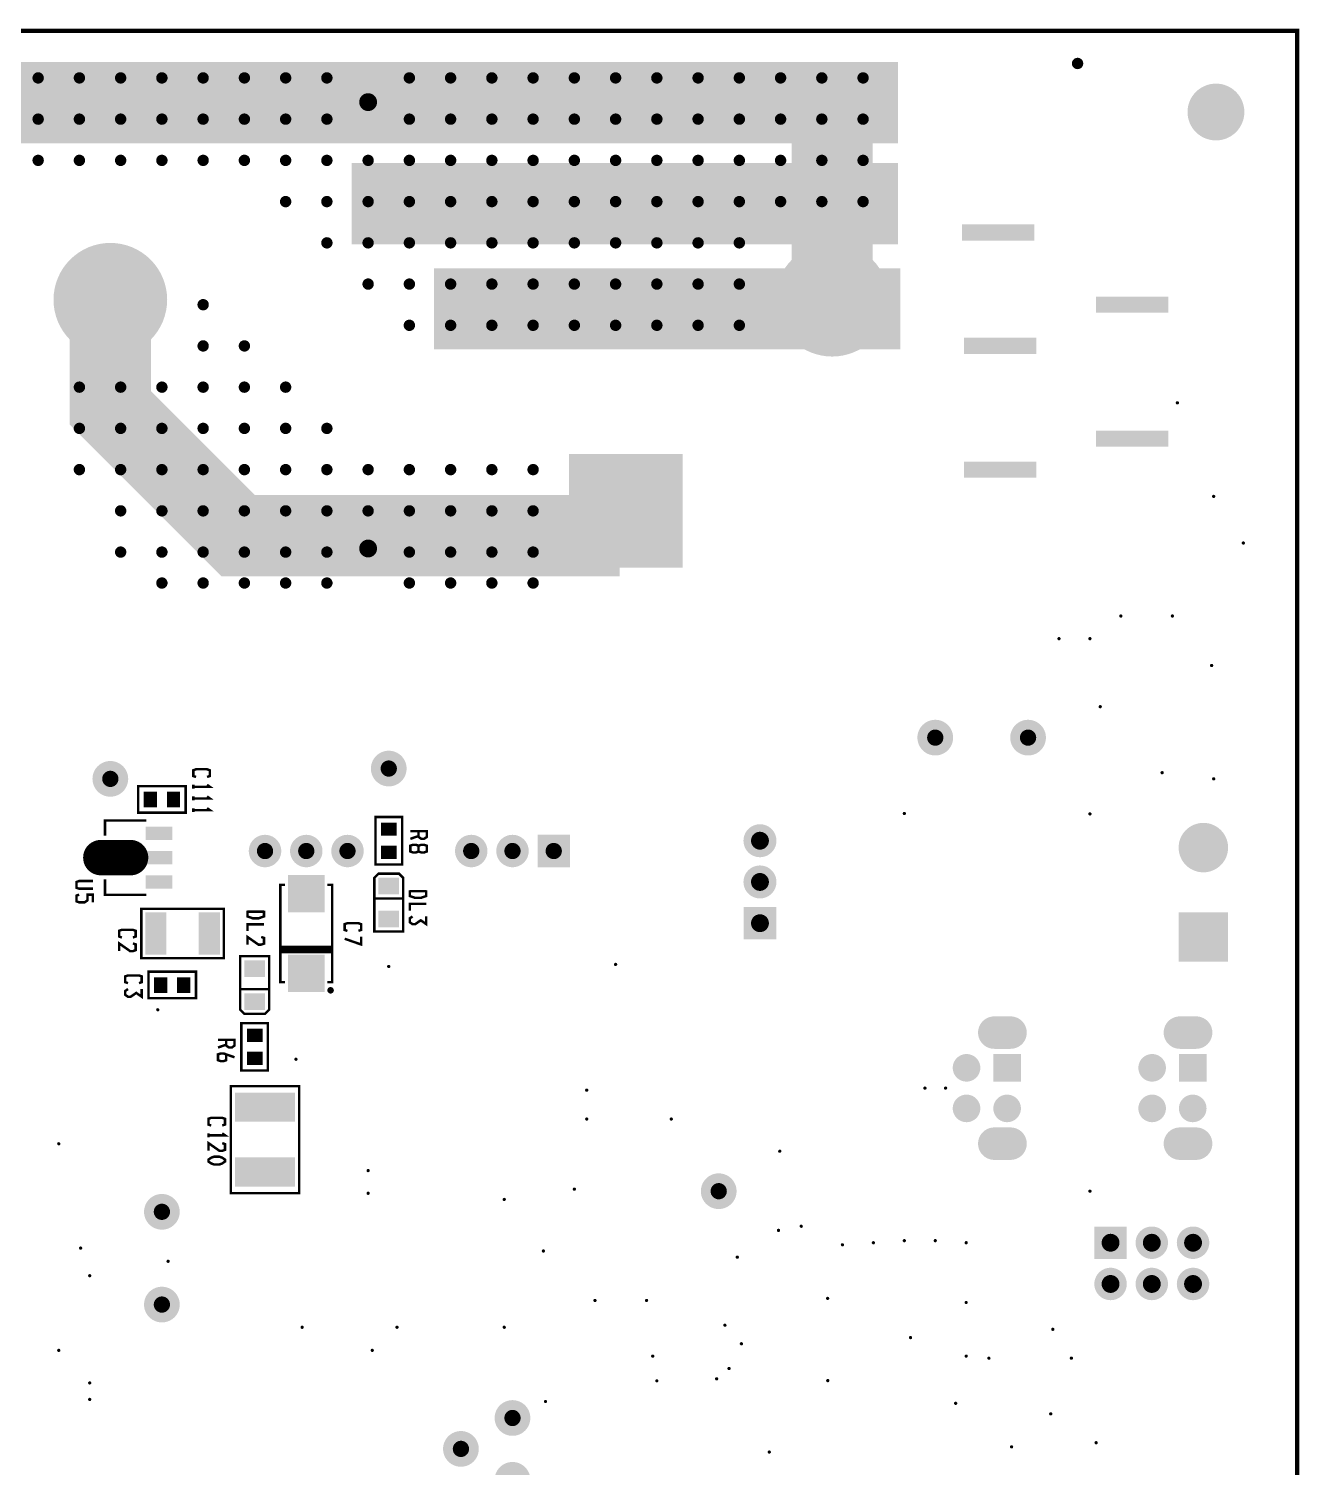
# Model space of a CAD drawing. Extents: x 20 to 372, y 176 to 359.
# Drawn here: x 112.4 to 190.6, y 270.8 to 359.4 of the extents above; entities that cross this region are included whole.
import ezdxf

# ---------------------------------------------------------------- set-up
doc = ezdxf.new("R2010")
doc.units = 0
doc.header["$MEASUREMENT"] = 0
doc.layers.get('0').update_dxf_attribs({"linetype": 'CONTINUOUS'})
for name, color, linetype in [('25-334-1_DRL', 1, 'CONTINUOUS'), ('25-334-1_SMT', 253, 'CONTINUOUS'), ('25-334-1_SST', 1, 'CONTINUOUS'), ('THRUHOLE_NPT', 15, 'CONTINUOUS')]:
    doc.layers.add(name, color=color, linetype=linetype)

# ---------------------------------------------------------------- blocks, each defined once
blk = doc.blocks.new('ROUND_1')
at = {"const_width": 1.75006}
blk.add_lwpolyline([(-0.87503, 0, 1), (0.87503, 0, 1)], format="xyb", close=True, dxfattribs=at)
blk = doc.blocks.new('ROUND_32')
at = {"const_width": 0.35052}
blk.add_lwpolyline([(-0.17526, 0, 1), (0.17526, 0, 1)], format="xyb", close=True, dxfattribs=at)
blk = doc.blocks.new('ROUND_42')
at = {"const_width": 0.35052}
blk.add_lwpolyline([(-0.17526, 0, 1), (0.17526, 0, 1)], format="xyb", close=True, dxfattribs=at)
blk = doc.blocks.new('ROUND_75')
at = {"const_width": 0.54991}
blk.add_lwpolyline([(-0.274954, 0, 1), (0.274954, 0, 1)], format="xyb", close=True, dxfattribs=at)
blk = doc.blocks.new('ROUND_77')
at = {"const_width": 2.00025}
blk.add_lwpolyline([(-1.000124, 0, 1), (1.000124, 0, 1)], format="xyb", close=True, dxfattribs=at)
blk = doc.blocks.new('ROUND_78')
at = {"const_width": 0.75057}
blk.add_lwpolyline([(-0.375284, 0, 1), (0.375284, 0, 1)], format="xyb", close=True, dxfattribs=at)
blk = doc.blocks.new('ROUND_79')
at = {"const_width": 0.8001}
blk.add_lwpolyline([(-0.40005, 0, 1), (0.40005, 0, 1)], format="xyb", close=True, dxfattribs=at)
blk = doc.blocks.new('ROUND_80')
at = {"const_width": 0.59944}
blk.add_lwpolyline([(-0.29972, 0, 1), (0.29972, 0, 1)], format="xyb", close=True, dxfattribs=at)
blk = doc.blocks.new('ROUND_81')
at = {"const_width": 0.50038}
blk.add_lwpolyline([(-0.25019, 0, 1), (0.25019, 0, 1)], format="xyb", close=True, dxfattribs=at)
blk = doc.blocks.new('ROUND_84')
at = {"const_width": 0.10033}
blk.add_lwpolyline([(-0.050164, 0, 1), (0.050164, 0, 1)], format="xyb", close=True, dxfattribs=at)
blk = doc.blocks.new('ROUND_85')
at = {"const_width": 0.10033}
blk.add_lwpolyline([(-0.050164, 0, 1), (0.050164, 0, 1)], format="xyb", close=True, dxfattribs=at)
blk = doc.blocks.new('RECTANGLE_3')
blk.add_solid([(0.6477, 1.30048), (0.6477, -1.30048), (-0.6477, 1.30048), (-0.6477, -1.30048)])
blk = doc.blocks.new('RECTANGLE_4')
blk.add_solid([(0.4064, 0.4826), (0.4064, -0.4826), (-0.4064, 0.4826), (-0.4064, -0.4826)])
blk = doc.blocks.new('RECTANGLE_5')
blk.add_solid([(1.12522, 1.14935), (1.12522, -1.14935), (-1.12522, 1.14935), (-1.12522, -1.14935)])
blk = doc.blocks.new('ROUND_6')
at = {"const_width": 1.016}
blk.add_lwpolyline([(-0.508, 0, 1), (0.508, 0, 1)], format="xyb", close=True, dxfattribs=at)
blk = doc.blocks.new('RECTANGLE_9')
blk.add_solid([(1.85039, 0.90043), (1.85039, -0.90043), (-1.85039, 0.90043), (-1.85039, -0.90043)])
blk = doc.blocks.new('RECTANGLE_13')
blk.add_solid([(0.63627, 0.51308), (0.63627, -0.51308), (-0.63627, 0.51308), (-0.63627, -0.51308)])
blk = doc.blocks.new('SQUARE_14')
blk.add_solid([(3.50012, 3.50012), (3.50012, -3.50012), (-3.50012, 3.50012), (-3.50012, -3.50012)])
blk = doc.blocks.new('ROUND_15')
at = {"const_width": 3.50012}
blk.add_lwpolyline([(-1.75006, 0, 1), (1.75006, 0, 1)], format="xyb", close=True, dxfattribs=at)
blk = doc.blocks.new('ROUND_16')
at = {"const_width": 1.524}
blk.add_lwpolyline([(-0.762, 0, 1), (0.762, 0, 1)], format="xyb", close=True, dxfattribs=at)
blk = doc.blocks.new('SQUARE_17')
blk.add_solid([(1.524, 1.524), (1.524, -1.524), (-1.524, 1.524), (-1.524, -1.524)])
blk = doc.blocks.new('ROUND_18')
at = {"const_width": 0.99949}
blk.add_lwpolyline([(-0.499744, 0, 1), (0.499744, 0, 1)], format="xyb", close=True, dxfattribs=at)
blk = doc.blocks.new('SQUARE_19')
blk.add_solid([(0.99949, 0.99949), (0.99949, -0.99949), (-0.99949, 0.99949), (-0.99949, -0.99949)])
blk = doc.blocks.new('OBLONG_20')
at = {"const_width": 1.99898}
blk.add_lwpolyline([(0.50038, 0), (-0.50038, 0)], dxfattribs=at)
at = {"const_width": 0.99949}
for points in [[(-1.000124, 0, 1), (-0.000636, 0, 1)], [(0.000636, 0, 1), (1.000124, 0, 1)]]:
    blk.add_lwpolyline(points, format="xyb", close=True, dxfattribs=at)
blk = doc.blocks.new('ROUND_21')
at = {"const_width": 0.84963}
blk.add_lwpolyline([(-0.424814, 0, 1), (0.424814, 0, 1)], format="xyb", close=True, dxfattribs=at)
blk = doc.blocks.new('SQUARE_22')
blk.add_solid([(0.84963, 0.84963), (0.84963, -0.84963), (-0.84963, 0.84963), (-0.84963, -0.84963)])
blk = doc.blocks.new('ROUND_25')
at = {"const_width": 1.09982}
blk.add_lwpolyline([(-0.54991, 0, 1), (0.54991, 0, 1)], format="xyb", close=True, dxfattribs=at)
blk = doc.blocks.new('RECTANGLE_26')
blk.add_solid([(0.4826, 0.4064), (0.4826, -0.4064), (-0.4826, 0.4064), (-0.4826, -0.4064)])
blk = doc.blocks.new('RECTANGLE_28')
blk.add_solid([(0.8128, 0.4064), (0.8128, -0.4064), (-0.8128, 0.4064), (-0.8128, -0.4064)])
blk = doc.blocks.new('RECTANGLE_29')
blk.add_solid([(1.1938, 0.4064), (1.1938, -0.4064), (-1.1938, 0.4064), (-1.1938, -0.4064)])

msp = doc.modelspace()

# ---------------------------------------------------------------- linework, layer by layer
at = {"layer": '25-334-1_DRL'}
for points, const_width in [([(20.461, 359.296), (20.461, 186.296), (190.461, 186.296), (190.461, 359.296), (20.461, 359.296)], 0.254), ([(174.271, 346.87), (169.826, 346.87)], 1.001), ([(178.081, 342.425), (182.526, 342.425)], 1.001), ([(169.953, 339.885), (174.398, 339.885)], 1.001), ([(178.081, 334.17), (182.526, 334.17)], 1.001), ([(174.398, 332.265), (169.953, 332.265)], 1.001)]:
    msp.add_lwpolyline(points, dxfattribs=dict(at, const_width=const_width))
at = {"layer": '25-334-1_SMT'}
for points, const_width in [([(167.667, 189.644), (45.493, 189.644), (34.952, 200.185), (34.952, 344.965), (44.858, 354.871), (161.825, 354.871), (161.825, 342.679)], 4.999), ([(161.317, 354.871), (165.889, 354.871)], 4.999), ([(132.234, 348.648), (165.889, 348.648)], 4.999), ([(148.744, 328.201), (125.249, 328.201), (117.375, 336.075), (117.375, 342.679)], 4.999), ([(137.314, 342.171), (166.016, 342.171)], 4.999), ([(119.209, 309.161), (116.202, 309.161)], 0.201), ([(116.329, 309.24), (116.329, 307.487)], 0.201), ([(116.509, 309.313), (116.509, 307.414)], 0.201), ([(118.79, 309.339), (116.621, 309.339)], 0.201), ([(116.689, 309.349), (116.689, 307.378)], 0.201), ([(118.62, 309.354), (116.791, 309.354)], 0.201), ([(116.867, 309.354), (116.867, 307.373)], 0.201), ([(117.048, 309.354), (117.048, 307.373)], 0.201), ([(117.228, 309.354), (117.228, 307.373)], 0.201), ([(117.408, 309.354), (117.408, 307.373)], 0.201), ([(117.589, 309.354), (117.589, 307.373)], 0.201), ([(117.766, 309.354), (117.766, 307.373)], 0.201), ([(117.947, 309.354), (117.947, 307.373)], 0.201), ([(118.127, 309.354), (118.127, 307.373)], 0.201), ([(118.307, 309.354), (118.307, 307.373)], 0.201), ([(118.488, 309.354), (118.488, 307.373)], 0.201), ([(118.666, 309.354), (118.666, 307.375)], 0.201), ([(118.846, 309.329), (118.846, 307.398)], 0.201), ([(119.026, 309.268), (119.026, 307.459)], 0.201), ([(119.207, 309.164), (119.207, 307.566)], 0.201), ([(119.608, 308.44), (115.803, 308.44)], 0.201), ([(119.577, 308.62), (115.833, 308.62)], 0.201), ([(119.509, 308.8), (115.902, 308.8)], 0.201), ([(115.971, 308.917), (115.971, 307.812)], 0.201), ([(119.394, 308.981), (116.016, 308.981)], 0.201), ([(116.148, 309.118), (116.148, 307.609)], 0.201), ([(119.387, 308.993), (119.387, 307.736)], 0.201), ([(119.565, 308.661), (119.565, 308.069)], 0.201), ([(119.605, 308.262), (115.805, 308.262)], 0.201), ([(119.57, 308.082), (115.841, 308.082)], 0.201), ([(119.496, 307.901), (115.915, 307.901)], 0.201), ([(119.374, 307.721), (116.037, 307.721)], 0.201), ([(119.174, 307.543), (116.24, 307.543)], 0.201), ([(118.62, 307.373), (116.791, 307.373)], 0.201)]:
    msp.add_lwpolyline(points, dxfattribs=dict(at, const_width=const_width))
at = {"layer": '25-334-1_SMT', "const_width": 0.201}
for points in [[(116.791, 309.354, 0.414214), (115.8, 308.363)], [(119.61, 308.363, 0.414214), (118.62, 309.354)], [(115.8, 308.363, 0.414214), (116.791, 307.373)], [(118.62, 307.373, 0.414214), (119.61, 308.363)]]:
    msp.add_lwpolyline(points, format="xyb", dxfattribs=at)
at = {"layer": '25-334-1_SST', "const_width": 0.152}
for points in [[(122.653, 313.332), (122.483, 313.39), (122.483, 313.746), (122.653, 313.807), (123.329, 313.807), (123.499, 313.746), (123.499, 313.39), (123.329, 313.332)], [(122.011, 312.77), (119.09, 312.77), (119.09, 311.132), (122.011, 311.132), (122.011, 312.77)], [(122.483, 312.613), (122.483, 312.849)], [(122.483, 312.73), (123.499, 312.73), (123.329, 312.849)], [(122.483, 311.892), (122.483, 312.13)], [(122.483, 312.011), (123.499, 312.011), (123.329, 312.13)], [(122.483, 311.173), (122.483, 311.409)], [(122.483, 311.292), (123.499, 311.292), (123.329, 311.409)], [(119.585, 310.649), (117.045, 310.649), (117.045, 309.71)], [(135.346, 307.944), (135.346, 310.865), (133.707, 310.865), (133.707, 307.944), (135.346, 307.944)], [(136.357, 309.994), (136.357, 309.639), (136.524, 309.519), (136.694, 309.519), (136.865, 309.639), (136.865, 309.994), (135.849, 309.994)], [(136.357, 309.697), (135.849, 309.519)], [(136.357, 308.742), (136.524, 308.681), (136.694, 308.681), (136.865, 308.742), (136.865, 309.098), (136.694, 309.156), (136.524, 309.156), (136.357, 309.098), (136.357, 308.742), (136.186, 308.681), (136.016, 308.681), (135.849, 308.742), (135.849, 309.098), (136.016, 309.156), (136.186, 309.156), (136.357, 309.098)], [(116.303, 306.448), (115.457, 306.448), (115.287, 306.507), (115.287, 306.862), (115.457, 306.923), (116.303, 306.923)], [(117.045, 307.017), (117.045, 306.077), (119.585, 306.077)], [(128.14, 300.69), (127.84, 300.69), (127.84, 306.69), (128.14, 306.69)], [(130.741, 300.69), (131.04, 300.69), (131.04, 306.69), (130.741, 306.69)], [(133.885, 307.373), (135.155, 307.373), (135.409, 307.119), (135.409, 303.817), (133.631, 303.817), (133.631, 307.119), (133.885, 307.373)], [(115.457, 306.085), (115.287, 306.024), (115.287, 305.669), (115.457, 305.61), (115.795, 305.61), (115.965, 305.729), (115.965, 306.085), (116.303, 306.085), (116.303, 305.61)], [(133.631, 305.849), (135.409, 305.849)], [(135.813, 306.357), (135.813, 306.001), (136.151, 305.882), (136.491, 305.882), (136.829, 306.001), (136.829, 306.357)], [(135.813, 306.298), (136.829, 306.298)], [(124.36, 302.547), (124.36, 305.214), (119.28, 305.214), (119.28, 302.166), (124.36, 302.166), (124.36, 302.547)], [(125.818, 305.094), (125.818, 304.739), (126.156, 304.622), (126.496, 304.622), (126.834, 304.739), (126.834, 305.094)], [(125.818, 305.036), (126.834, 305.036)], [(135.813, 305.105), (135.813, 305.519), (136.829, 305.519)], [(118.086, 303.441), (117.919, 303.502), (117.919, 303.858), (118.086, 303.916), (118.765, 303.916), (118.935, 303.858), (118.935, 303.502), (118.765, 303.441)], [(125.818, 303.842), (125.818, 304.256), (126.834, 304.256)], [(131.975, 303.85), (131.805, 303.908), (131.805, 304.264), (131.975, 304.325), (132.653, 304.325), (132.821, 304.264), (132.821, 303.908), (132.653, 303.85)], [(135.983, 304.739), (135.813, 304.622), (135.813, 304.383), (135.983, 304.266), (136.151, 304.266), (136.491, 304.503), (136.829, 304.266), (136.829, 304.739)], [(117.919, 302.603), (117.919, 303.078), (118.594, 302.603), (118.765, 302.603), (118.935, 302.664), (118.935, 303.019), (118.765, 303.078)], [(125.818, 303.004), (125.818, 303.479), (126.496, 303.004), (126.664, 303.004), (126.834, 303.062), (126.834, 303.418), (126.664, 303.479)], [(131.805, 303.367), (132.821, 303.012), (132.821, 303.487)], [(126.9, 298.737), (125.63, 298.737), (125.376, 298.991), (125.376, 302.293), (127.154, 302.293), (127.154, 298.991), (126.9, 298.737)], [(131.028, 302.864), (127.853, 302.864), (127.853, 302.547)], [(131.028, 302.786), (127.853, 302.786)], [(131.028, 302.648), (127.853, 302.648)], [(131.028, 302.547), (127.853, 302.547)], [(127.954, 302.864), (127.954, 302.547)], [(128.091, 302.864), (128.091, 302.547)], [(128.229, 302.864), (128.229, 302.547)], [(128.366, 302.864), (128.366, 302.547)], [(128.503, 302.864), (128.503, 302.547)], [(128.64, 302.864), (128.64, 302.547)], [(128.777, 302.864), (128.777, 302.547)], [(128.914, 302.864), (128.914, 302.547)], [(129.052, 302.864), (129.052, 302.547)], [(129.189, 302.864), (129.189, 302.547)], [(129.326, 302.864), (129.326, 302.547)], [(129.463, 302.864), (129.463, 302.547)], [(129.6, 302.864), (129.6, 302.547)], [(129.737, 302.864), (129.737, 302.547)], [(129.875, 302.864), (129.875, 302.547)], [(130.012, 302.864), (130.012, 302.547)], [(130.149, 302.864), (130.149, 302.547)], [(130.286, 302.864), (130.286, 302.547)], [(130.423, 302.864), (130.423, 302.547)], [(130.56, 302.864), (130.56, 302.547)], [(130.697, 302.864), (130.697, 302.547)], [(130.835, 302.864), (130.835, 302.547)], [(130.972, 302.864), (130.972, 302.547)], [(131.028, 302.864), (131.028, 302.547)], [(122.646, 301.34), (119.725, 301.34), (119.725, 299.702), (122.646, 299.702), (122.646, 301.34)], [(118.462, 300.632), (118.292, 300.69), (118.292, 301.046), (118.462, 301.107), (119.138, 301.107), (119.308, 301.046), (119.308, 300.69), (119.138, 300.632)], [(118.462, 300.268), (118.292, 300.149), (118.292, 299.913), (118.462, 299.794), (118.63, 299.794), (118.97, 300.03), (119.308, 299.794), (119.308, 300.268)], [(127.154, 300.261), (125.376, 300.261)], [(131.061, 300.167), (130.817, 300.167)], [(130.99, 300.304), (130.891, 300.304)], [(130.916, 300.312), (130.916, 300.068)], [(131.053, 300.238), (131.053, 300.139)], [(125.44, 298.165), (125.44, 295.244), (127.078, 295.244), (127.078, 298.165), (125.44, 298.165)], [(124.513, 297.139), (124.513, 296.784), (124.683, 296.664), (124.853, 296.664), (125.021, 296.784), (125.021, 297.139), (124.005, 297.139)], [(124.513, 296.842), (124.005, 296.664)], [(124.513, 296.243), (124.513, 295.887), (124.345, 295.826), (124.175, 295.826), (124.005, 295.887), (124.005, 296.243), (124.175, 296.301), (124.345, 296.301), (125.021, 296.065)], [(124.8, 294.289), (124.8, 287.69), (129.001, 287.69), (129.001, 294.289), (124.8, 294.289)], [(123.588, 291.861), (123.418, 291.92), (123.418, 292.275), (123.588, 292.334), (124.264, 292.334), (124.434, 292.275), (124.434, 291.92), (124.264, 291.861)], [(123.418, 291.14), (123.418, 291.378)], [(123.418, 291.259), (124.434, 291.259), (124.264, 291.378)], [(123.418, 290.302), (123.418, 290.777), (124.096, 290.302), (124.264, 290.302), (124.434, 290.362), (124.434, 290.718), (124.264, 290.777)], [(123.418, 289.761), (123.588, 289.88), (123.756, 289.938), (124.096, 289.938), (124.264, 289.88), (124.434, 289.761), (124.434, 289.641), (124.264, 289.524), (124.096, 289.463), (123.756, 289.463), (123.588, 289.524), (123.418, 289.641), (123.418, 289.761)]]:
    msp.add_lwpolyline(points, dxfattribs=at)
for points in [[(130.939, 300.314, 0.414214), (130.814, 300.19)], [(130.814, 300.19, 0.414214), (130.939, 300.065)], [(131.063, 300.19, 0.414214), (130.939, 300.314)], [(130.939, 300.065, 0.414214), (131.063, 300.19)]]:
    msp.add_lwpolyline(points, format="xyb", dxfattribs=at)

# ---------------------------------------------------------------- block references
at = {"layer": '25-334-1_DRL'}
for name, p in [('ROUND_42', (176.938, 357.284)), ('ROUND_32', (112.93, 356.395)), ('ROUND_32', (115.47, 356.395)), ('ROUND_32', (118.01, 356.395)), ('ROUND_32', (120.55, 356.395)), ('ROUND_32', (123.09, 356.395)), ('ROUND_32', (125.63, 356.395)), ('ROUND_32', (128.17, 356.395)), ('ROUND_32', (130.71, 356.395)), ('ROUND_32', (135.79, 356.395)), ('ROUND_32', (138.33, 356.395)), ('ROUND_32', (140.87, 356.395)), ('ROUND_32', (143.41, 356.395)), ('ROUND_32', (145.95, 356.395)), ('ROUND_32', (148.49, 356.395)), ('ROUND_32', (151.03, 356.395)), ('ROUND_32', (153.57, 356.395)), ('ROUND_32', (156.11, 356.395)), ('ROUND_32', (158.65, 356.395)), ('ROUND_32', (161.19, 356.395)), ('ROUND_32', (163.73, 356.395)), ('ROUND_75', (133.25, 354.904)), ('ROUND_1', (185.46, 354.294)), ('ROUND_32', (112.93, 353.855)), ('ROUND_32', (115.47, 353.855)), ('ROUND_32', (118.01, 353.855)), ('ROUND_32', (120.55, 353.855)), ('ROUND_32', (123.09, 353.855)), ('ROUND_32', (125.63, 353.855)), ('ROUND_32', (128.17, 353.855)), ('ROUND_32', (130.71, 353.855)), ('ROUND_32', (135.79, 353.855)), ('ROUND_32', (138.33, 353.855)), ('ROUND_32', (140.87, 353.855)), ('ROUND_32', (143.41, 353.855)), ('ROUND_32', (145.95, 353.855)), ('ROUND_32', (148.49, 353.855)), ('ROUND_32', (151.03, 353.855)), ('ROUND_32', (153.57, 353.855)), ('ROUND_32', (156.11, 353.855)), ('ROUND_32', (158.65, 353.855)), ('ROUND_32', (161.19, 353.855)), ('ROUND_32', (163.73, 353.855)), ('ROUND_32', (112.93, 351.315)), ('ROUND_32', (115.47, 351.315)), ('ROUND_32', (118.01, 351.315)), ('ROUND_32', (120.55, 351.315)), ('ROUND_32', (123.09, 351.315)), ('ROUND_32', (125.63, 351.315)), ('ROUND_32', (128.17, 351.315)), ('ROUND_32', (130.71, 351.315)), ('ROUND_32', (133.25, 351.315)), ('ROUND_32', (135.79, 351.315)), ('ROUND_32', (138.33, 351.315)), ('ROUND_32', (140.87, 351.315)), ('ROUND_32', (143.41, 351.315)), ('ROUND_32', (145.95, 351.315)), ('ROUND_32', (148.49, 351.315)), ('ROUND_32', (151.03, 351.315)), ('ROUND_32', (153.57, 351.315)), ('ROUND_32', (156.11, 351.315)), ('ROUND_32', (158.65, 351.315)), ('ROUND_32', (161.19, 351.315)), ('ROUND_32', (163.73, 351.315)), ('ROUND_32', (128.17, 348.775)), ('ROUND_32', (130.71, 348.775)), ('ROUND_32', (133.25, 348.775)), ('ROUND_32', (135.79, 348.775)), ('ROUND_32', (138.33, 348.775)), ('ROUND_32', (140.87, 348.775)), ('ROUND_32', (143.41, 348.775)), ('ROUND_32', (145.95, 348.775)), ('ROUND_32', (148.49, 348.775)), ('ROUND_32', (151.03, 348.775)), ('ROUND_32', (153.57, 348.775)), ('ROUND_32', (156.11, 348.775)), ('ROUND_32', (158.65, 348.775)), ('ROUND_32', (161.19, 348.775)), ('ROUND_32', (163.73, 348.775)), ('ROUND_32', (130.71, 346.235)), ('ROUND_32', (133.25, 346.235)), ('ROUND_32', (135.79, 346.235)), ('ROUND_32', (138.33, 346.235)), ('ROUND_32', (140.87, 346.235)), ('ROUND_32', (143.41, 346.235)), ('ROUND_32', (145.95, 346.235)), ('ROUND_32', (148.49, 346.235)), ('ROUND_32', (151.03, 346.235)), ('ROUND_32', (153.57, 346.235)), ('ROUND_32', (156.11, 346.235)), ('ROUND_77', (117.375, 342.73)), ('ROUND_77', (161.825, 342.73)), ('ROUND_32', (133.25, 343.695)), ('ROUND_32', (135.79, 343.695)), ('ROUND_32', (138.33, 343.695)), ('ROUND_32', (140.87, 343.695)), ('ROUND_32', (143.41, 343.695)), ('ROUND_32', (145.95, 343.695)), ('ROUND_32', (148.49, 343.695)), ('ROUND_32', (151.03, 343.695)), ('ROUND_32', (153.57, 343.695)), ('ROUND_32', (156.11, 343.695)), ('ROUND_32', (123.09, 342.425)), ('ROUND_32', (135.79, 341.155)), ('ROUND_32', (138.33, 341.155)), ('ROUND_32', (140.87, 341.155)), ('ROUND_32', (143.41, 341.155)), ('ROUND_32', (145.95, 341.155)), ('ROUND_32', (148.49, 341.155)), ('ROUND_32', (151.03, 341.155)), ('ROUND_32', (153.57, 341.155)), ('ROUND_32', (156.11, 341.155)), ('ROUND_32', (123.09, 339.885)), ('ROUND_32', (125.63, 339.885)), ('ROUND_32', (115.47, 337.345)), ('ROUND_32', (118.01, 337.345)), ('ROUND_32', (120.55, 337.345)), ('ROUND_32', (123.09, 337.345)), ('ROUND_32', (125.63, 337.345)), ('ROUND_32', (128.17, 337.345)), ('ROUND_85', (183.085, 336.38)), ('ROUND_32', (115.47, 334.805)), ('ROUND_32', (118.01, 334.805)), ('ROUND_32', (120.55, 334.805)), ('ROUND_32', (123.09, 334.805)), ('ROUND_32', (125.63, 334.805)), ('ROUND_32', (128.17, 334.805)), ('ROUND_32', (130.71, 334.805)), ('ROUND_32', (115.47, 332.265)), ('ROUND_32', (118.01, 332.265)), ('ROUND_32', (120.55, 332.265)), ('ROUND_32', (123.09, 332.265)), ('ROUND_32', (125.63, 332.265)), ('ROUND_32', (128.17, 332.265)), ('ROUND_32', (130.71, 332.265)), ('ROUND_32', (133.25, 332.265)), ('ROUND_32', (135.79, 332.265)), ('ROUND_32', (138.33, 332.265)), ('ROUND_32', (140.87, 332.265)), ('ROUND_32', (143.41, 332.265)), ('ROUND_77', (149.125, 329.725)), ('ROUND_85', (185.32, 330.614)), ('ROUND_32', (118.01, 329.725)), ('ROUND_32', (120.55, 329.725)), ('ROUND_32', (123.09, 329.725)), ('ROUND_32', (125.63, 329.725)), ('ROUND_32', (128.17, 329.725)), ('ROUND_32', (130.71, 329.725)), ('ROUND_32', (133.25, 329.725)), ('ROUND_32', (135.79, 329.725)), ('ROUND_32', (138.33, 329.725)), ('ROUND_32', (140.87, 329.725)), ('ROUND_32', (143.41, 329.725)), ('ROUND_75', (133.25, 327.406)), ('ROUND_32', (118.01, 327.185)), ('ROUND_32', (120.55, 327.185)), ('ROUND_32', (123.09, 327.185)), ('ROUND_32', (125.63, 327.185)), ('ROUND_32', (128.17, 327.185)), ('ROUND_32', (130.71, 327.185)), ('ROUND_32', (135.79, 327.185)), ('ROUND_32', (138.33, 327.185)), ('ROUND_32', (140.87, 327.185)), ('ROUND_32', (143.41, 327.185)), ('ROUND_85', (187.149, 327.744)), ('ROUND_32', (120.55, 325.28)), ('ROUND_32', (123.09, 325.28)), ('ROUND_32', (125.63, 325.28)), ('ROUND_32', (128.17, 325.28)), ('ROUND_32', (130.71, 325.28)), ('ROUND_32', (135.79, 325.28)), ('ROUND_32', (138.33, 325.28)), ('ROUND_32', (140.87, 325.28)), ('ROUND_32', (143.41, 325.28)), ('ROUND_85', (179.605, 323.248)), ('ROUND_85', (182.78, 323.248)), ('ROUND_85', (175.795, 321.851)), ('ROUND_85', (177.7, 321.851)), ('ROUND_84', (185.193, 320.2)), ('ROUND_85', (178.335, 317.66)), ('ROUND_81', (168.175, 315.755)), ('ROUND_81', (173.89, 315.755)), ('ROUND_81', (117.375, 313.215)), ('ROUND_81', (134.52, 313.85)), ('ROUND_85', (182.145, 313.596)), ('ROUND_85', (185.32, 313.215)), ('ROUND_85', (166.27, 311.081)), ('ROUND_85', (177.7, 311.056)), ('ROUND_81', (126.9, 308.77)), ('ROUND_81', (129.44, 308.77)), ('ROUND_81', (131.98, 308.77)), ('ROUND_81', (139.6, 308.77)), ('ROUND_81', (142.14, 308.77)), ('ROUND_81', (144.68, 308.77)), ('ROUND_75', (157.38, 309.405)), ('ROUND_78', (184.685, 308.981)), ('ROUND_75', (157.38, 306.865)), ('ROUND_75', (157.38, 304.325)), ('ROUND_78', (184.685, 303.479)), ('ROUND_85', (134.52, 301.658)), ('ROUND_85', (148.49, 301.785)), ('ROUND_85', (120.296, 298.991)), ('ROUND_79', (172.31, 297.584)), ('ROUND_79', (183.74, 297.584)), ('ROUND_85', (128.805, 295.943)), ('ROUND_80', (170.101, 295.415)), ('ROUND_80', (172.6, 295.415)), ('ROUND_80', (181.531, 295.415)), ('ROUND_80', (184.03, 295.415)), ('ROUND_85', (167.54, 294.165)), ('ROUND_85', (168.81, 294.165)), ('ROUND_85', (146.712, 294.038)), ('ROUND_80', (170.101, 292.915)), ('ROUND_80', (172.6, 292.915)), ('ROUND_80', (181.531, 292.915)), ('ROUND_80', (184.03, 292.915)), ('ROUND_84', (146.712, 292.26)), ('ROUND_84', (151.919, 292.26)), ('ROUND_79', (172.31, 290.743)), ('ROUND_79', (183.74, 290.743)), ('ROUND_84', (114.2, 290.736)), ('ROUND_85', (158.599, 290.279)), ('ROUND_85', (133.25, 289.085)), ('ROUND_85', (145.95, 287.942)), ('ROUND_81', (154.84, 287.815)), ('ROUND_85', (133.25, 287.688)), ('ROUND_85', (141.632, 287.307)), ('ROUND_84', (177.7, 287.815)), ('ROUND_81', (120.55, 286.545)), ('ROUND_85', (158.523, 285.402)), ('ROUND_85', (159.92, 285.656)), ('ROUND_85', (162.46, 284.513)), ('ROUND_85', (164.365, 284.64)), ('ROUND_85', (166.27, 284.767)), ('ROUND_85', (168.175, 284.767)), ('ROUND_85', (170.08, 284.64)), ('ROUND_75', (178.97, 284.64)), ('ROUND_75', (181.51, 284.64)), ('ROUND_75', (184.05, 284.64)), ('ROUND_85', (115.546, 284.31)), ('ROUND_85', (120.931, 283.497)), ('ROUND_85', (144.045, 284.132)), ('ROUND_85', (155.983, 283.751)), ('ROUND_85', (116.105, 282.608)), ('ROUND_75', (178.97, 282.1)), ('ROUND_75', (181.51, 282.1)), ('ROUND_75', (184.05, 282.1)), ('ROUND_81', (120.55, 280.83)), ('ROUND_85', (147.22, 281.084)), ('ROUND_85', (150.395, 281.084)), ('ROUND_85', (161.546, 281.211)), ('ROUND_84', (170.08, 280.957)), ('ROUND_85', (129.186, 279.433)), ('ROUND_85', (135.028, 279.433)), ('ROUND_85', (141.632, 279.433)), ('ROUND_84', (155.221, 279.56)), ('ROUND_85', (175.414, 279.306)), ('ROUND_85', (156.237, 278.417)), ('ROUND_84', (166.651, 278.798)), ('ROUND_85', (114.2, 278.01)), ('ROUND_85', (133.504, 278.01)), ('ROUND_85', (150.776, 277.655)), ('ROUND_84', (170.08, 277.655)), ('ROUND_85', (171.477, 277.528)), ('ROUND_85', (176.557, 277.528)), ('ROUND_85', (155.475, 276.893)), ('ROUND_84', (116.105, 276.004)), ('ROUND_85', (151.03, 276.131)), ('ROUND_85', (154.713, 276.258)), ('ROUND_85', (161.556, 276.146)), ('ROUND_84', (116.105, 274.988)), ('ROUND_85', (144.172, 274.861)), ('ROUND_84', (169.43, 274.749)), ('ROUND_81', (142.14, 273.845)), ('ROUND_85', (175.287, 274.099)), ('ROUND_81', (138.965, 271.94)), ('ROUND_85', (172.874, 272.067)), ('ROUND_85', (178.081, 272.321)), ('ROUND_84', (157.954, 271.747))]:
    msp.add_blockref(name, p, dxfattribs=at)
at = {"layer": '25-334-1_SMT'}
for name, p in [('ROUND_6', (133.25, 354.904)), ('ROUND_1', (185.46, 354.294)), ('ROUND_15', (117.375, 342.73)), ('ROUND_15', (161.825, 342.73)), ('SQUARE_14', (149.125, 329.725)), ('ROUND_6', (133.25, 327.406)), ('ROUND_25', (168.175, 315.755)), ('ROUND_25', (173.89, 315.755)), ('ROUND_25', (134.52, 313.85)), ('ROUND_25', (117.375, 313.215)), ('RECTANGLE_4', (119.839, 311.945)), ('RECTANGLE_4', (121.261, 311.945)), ('RECTANGLE_28', (120.372, 309.862)), ('RECTANGLE_26', (134.52, 310.116)), ('ROUND_6', (157.38, 309.405)), ('ROUND_16', (184.685, 308.981)), ('ROUND_18', (126.9, 308.77)), ('ROUND_18', (129.44, 308.77)), ('ROUND_18', (131.98, 308.77)), ('ROUND_18', (139.6, 308.77)), ('ROUND_18', (142.14, 308.77)), ('SQUARE_19', (144.68, 308.77)), ('RECTANGLE_28', (117.373, 308.366)), ('RECTANGLE_29', (119.991, 308.363)), ('RECTANGLE_26', (134.52, 308.694)), ('ROUND_6', (157.38, 306.865)), ('RECTANGLE_28', (120.372, 306.865)), ('RECTANGLE_5', (129.44, 306.138)), ('RECTANGLE_13', (134.52, 306.611)), ('RECTANGLE_3', (120.169, 303.69)), ('RECTANGLE_3', (123.471, 303.69)), ('RECTANGLE_13', (134.52, 304.579)), ('SQUARE_19', (157.38, 304.325)), ('SQUARE_17', (184.685, 303.479)), ('RECTANGLE_5', (129.44, 301.239)), ('RECTANGLE_13', (126.265, 301.531)), ('RECTANGLE_4', (120.474, 300.515)), ('RECTANGLE_4', (121.896, 300.515)), ('RECTANGLE_13', (126.265, 299.499)), ('RECTANGLE_26', (126.265, 297.416)), ('OBLONG_20', (172.31, 297.584)), ('OBLONG_20', (183.74, 297.584)), ('RECTANGLE_26', (126.265, 295.994)), ('ROUND_21', (170.101, 295.415)), ('SQUARE_22', (172.6, 295.415)), ('ROUND_21', (181.531, 295.415)), ('SQUARE_22', (184.03, 295.415)), ('RECTANGLE_9', (126.9, 292.989)), ('ROUND_21', (170.101, 292.915)), ('ROUND_21', (172.6, 292.915)), ('ROUND_21', (181.531, 292.915)), ('ROUND_21', (184.03, 292.915)), ('OBLONG_20', (172.31, 290.743)), ('OBLONG_20', (183.74, 290.743)), ('RECTANGLE_9', (126.9, 288.991)), ('ROUND_25', (154.84, 287.815)), ('ROUND_25', (120.55, 286.545)), ('SQUARE_19', (178.97, 284.64)), ('ROUND_18', (181.51, 284.64)), ('ROUND_18', (184.05, 284.64)), ('ROUND_18', (178.97, 282.1)), ('ROUND_18', (181.51, 282.1)), ('ROUND_18', (184.05, 282.1)), ('ROUND_25', (120.55, 280.83)), ('ROUND_25', (142.14, 273.845)), ('ROUND_25', (138.965, 271.94)), ('ROUND_25', (142.14, 270.035))]:
    msp.add_blockref(name, p, dxfattribs=at)
at = {"layer": 'THRUHOLE_NPT'}
msp.add_blockref('ROUND_1', (185.46, 354.294), dxfattribs=at)

doc.saveas('drawing.dxf')
